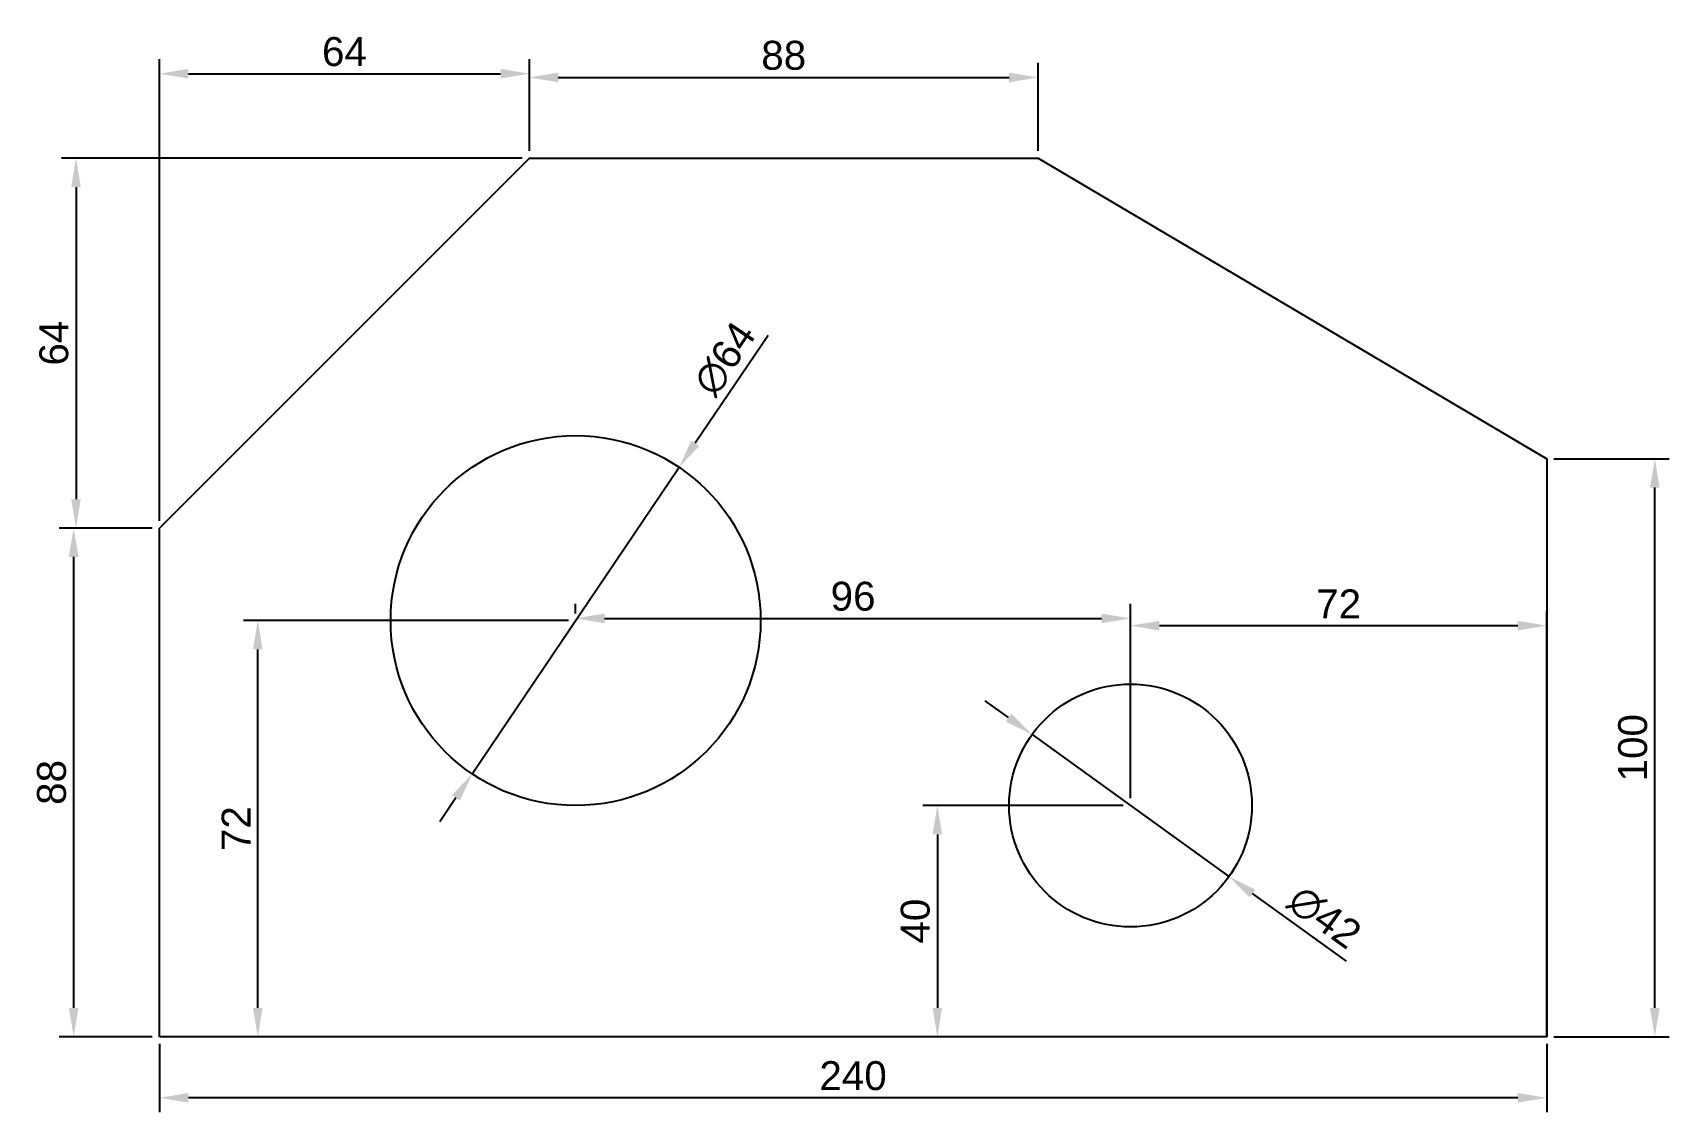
# Model space of a CAD drawing. Header units: millimetres. Extents: x 888 to 1171, y 35 to 222.
import ezdxf

# ---------------------------------------------------------------- set-up
doc = ezdxf.new("R2010")
doc.units = ezdxf.units.MM
doc.styles.get("Standard").update_dxf_attribs({"font": 'arial.ttf'})
doc.dimstyles.new('ISO-25', dxfattribs={"dimscale": 2, "dimtxt": 2.5, "dimasz": 2.5, "dimexe": 1.25, "dimexo": 0.625, "dimtad": 1, "dimtxsty": 'Standard', "dimcen": 2.5, "dimadec": 0, "dimazin": 0, "dimtfac": 1, "dimtmove": 0, "dimatfit": 3, "dimfxl": 1, "dimarcsym": 0})

# ---------------------------------------------------------------- blocks, each defined once
blk = doc.blocks.new('*D2')
at = {"color": 0, "lineweight": -2, "transparency": 16777216}
for p, q in [((908.81, 136.46), (892.71, 136.46)), ((895.21, 131.46), (895.21, 53.46)), ((908.81, 48.46), (892.71, 48.46))]:
    blk.add_line(p, q, dxfattribs=at)
at = {"color": 0, "transparency": 16777216}
for points in [[(894.38, 131.46), (896.05, 131.46), (895.21, 136.46)], [(894.38, 53.46), (896.05, 53.46), (895.21, 48.46)]]:
    blk.add_solid(points, dxfattribs=at)
at = {"layer": 'Defpoints', "color": 0, "transparency": 16777216}
for p in [(910.06, 136.46), (895.21, 48.46), (910.06, 48.46)]:
    blk.add_point(p, dxfattribs=at)
at = {"color": 0, "transparency": 16777216, "insert": (891.41, 92.46), "char_height": 5, "attachment_point": 5, "rotation": 90}
blk.add_mtext('88', dxfattribs=at)
blk = doc.blocks.new('*D3')
at = {"color": 0, "lineweight": -2, "transparency": 16777216}
for p, q in [((910.06, 137.71), (910.06, 217.57)), ((974.06, 201.71), (974.06, 217.57)), ((915.06, 215.07), (969.06, 215.07))]:
    blk.add_line(p, q, dxfattribs=at)
at = {"color": 0, "transparency": 16777216}
for points in [[(915.06, 215.91), (915.06, 214.24), (910.06, 215.07)], [(969.06, 215.91), (969.06, 214.24), (974.06, 215.07)]]:
    blk.add_solid(points, dxfattribs=at)
at = {"layer": 'Defpoints', "color": 0, "transparency": 16777216}
for p in [(974.06, 215.07), (974.06, 200.46), (910.06, 136.46)]:
    blk.add_point(p, dxfattribs=at)
at = {"color": 0, "transparency": 16777216, "insert": (942.06, 218.87), "char_height": 5, "attachment_point": 5}
blk.add_mtext('64', dxfattribs=at)
blk = doc.blocks.new('*D4')
at = {"color": 0, "lineweight": -2, "transparency": 16777216}
for p, q in [((972.81, 200.46), (893.12, 200.46)), ((895.62, 195.46), (895.62, 141.46)), ((908.81, 136.46), (893.12, 136.46))]:
    blk.add_line(p, q, dxfattribs=at)
at = {"color": 0, "transparency": 16777216}
for points in [[(894.78, 195.46), (896.45, 195.46), (895.62, 200.46)], [(894.78, 141.46), (896.45, 141.46), (895.62, 136.46)]]:
    blk.add_solid(points, dxfattribs=at)
at = {"layer": 'Defpoints', "color": 0, "transparency": 16777216}
for p in [(974.06, 200.46), (895.62, 136.46), (910.06, 136.46)]:
    blk.add_point(p, dxfattribs=at)
at = {"color": 0, "transparency": 16777216, "insert": (891.81, 168.46), "char_height": 5, "attachment_point": 5, "rotation": 90}
blk.add_mtext('64', dxfattribs=at)
blk = doc.blocks.new('*D5')
at = {"color": 0, "lineweight": -2, "transparency": 16777216}
for p, q in [((974.06, 201.71), (974.06, 216.92)), ((1062.06, 201.71), (1062.06, 216.92)), ((979.06, 214.42), (1057.06, 214.42))]:
    blk.add_line(p, q, dxfattribs=at)
at = {"color": 0, "transparency": 16777216}
for points in [[(979.06, 215.25), (979.06, 213.58), (974.06, 214.42)], [(1057.06, 215.25), (1057.06, 213.58), (1062.06, 214.42)]]:
    blk.add_solid(points, dxfattribs=at)
at = {"layer": 'Defpoints', "color": 0, "transparency": 16777216}
for p in [(1062.06, 214.42), (974.06, 200.46), (1062.06, 200.46)]:
    blk.add_point(p, dxfattribs=at)
at = {"color": 0, "transparency": 16777216, "insert": (1018.06, 218.22), "char_height": 5, "attachment_point": 5}
blk.add_mtext('88', dxfattribs=at)
blk = doc.blocks.new('*D6')
at = {"color": 0, "lineweight": -2, "transparency": 16777216}
for p, q in [((1015.36, 169.8), (1002.76, 151.13)), ((964.16, 93.94), (999.96, 146.98)), ((961.36, 89.79), (958.56, 85.65))]:
    blk.add_line(p, q, dxfattribs=at)
at = {"color": 0, "transparency": 16777216}
for points in [[(1002.07, 151.6), (1003.45, 150.66), (999.96, 146.98)], [(960.67, 90.26), (962.05, 89.32), (964.16, 93.94)]]:
    blk.add_solid(points, dxfattribs=at)
at = {"layer": 'Defpoints', "color": 0, "transparency": 16777216}
for p in [(999.96, 146.98), (964.16, 93.94)]:
    blk.add_point(p, dxfattribs=at)
at = {"color": 0, "transparency": 16777216, "insert": (1007.87, 165.76), "char_height": 5, "attachment_point": 5, "rotation": 55.9851}
blk.add_mtext('∅64', dxfattribs=at)
blk = doc.blocks.new('*D7')
at = {"color": 0, "lineweight": -2, "transparency": 16777216}
for p, q in [((1056.97, 103.67), (1052.92, 106.59)), ((1061.03, 100.74), (1095.09, 76.17)), ((1115.41, 61.52), (1099.15, 73.25))]:
    blk.add_line(p, q, dxfattribs=at)
at = {"color": 0, "transparency": 16777216}
for points in [[(1057.46, 104.35), (1056.48, 102.99), (1061.03, 100.74)], [(1099.63, 73.93), (1098.66, 72.57), (1095.09, 76.17)]]:
    blk.add_solid(points, dxfattribs=at)
at = {"layer": 'Defpoints', "color": 0, "transparency": 16777216}
for p in [(1061.03, 100.74), (1095.09, 76.17)]:
    blk.add_point(p, dxfattribs=at)
at = {"color": 0, "transparency": 16777216, "insert": (1111.61, 69.12), "char_height": 5, "attachment_point": 5, "rotation": 324.1972}
blk.add_mtext('∅42', dxfattribs=at)
blk = doc.blocks.new('*D8')
at = {"color": 0, "lineweight": -2, "transparency": 16777216}
for p, q in [((1076.81, 88.46), (1042.14, 88.46)), ((1044.64, 83.46), (1044.64, 53.46)), ((1076.81, 48.46), (1042.14, 48.46))]:
    blk.add_line(p, q, dxfattribs=at)
at = {"color": 0, "transparency": 16777216}
for points in [[(1043.81, 83.46), (1045.47, 83.46), (1044.64, 88.46)], [(1043.81, 53.46), (1045.47, 53.46), (1044.64, 48.46)]]:
    blk.add_solid(points, dxfattribs=at)
at = {"layer": 'Defpoints', "color": 0, "transparency": 16777216}
for p in [(1078.06, 88.46), (1044.64, 48.46), (1078.06, 48.46)]:
    blk.add_point(p, dxfattribs=at)
at = {"color": 0, "transparency": 16777216, "insert": (1040.84, 68.46), "char_height": 5, "attachment_point": 5, "rotation": 90}
blk.add_mtext('40', dxfattribs=at)
blk = doc.blocks.new('*D9')
at = {"color": 0, "lineweight": -2, "transparency": 16777216}
for p, q in [((1078.06, 89.71), (1078.06, 122.08)), ((1150.06, 89.71), (1150.06, 122.08)), ((1083.06, 119.58), (1145.06, 119.58))]:
    blk.add_line(p, q, dxfattribs=at)
at = {"color": 0, "transparency": 16777216}
for points in [[(1083.06, 120.42), (1083.06, 118.75), (1078.06, 119.58)], [(1145.06, 120.42), (1145.06, 118.75), (1150.06, 119.58)]]:
    blk.add_solid(points, dxfattribs=at)
at = {"layer": 'Defpoints', "color": 0, "transparency": 16777216}
for p in [(1150.06, 119.58), (1078.06, 88.46), (1150.06, 88.46)]:
    blk.add_point(p, dxfattribs=at)
at = {"color": 0, "transparency": 16777216, "insert": (1114.06, 123.34), "char_height": 5, "attachment_point": 5}
blk.add_mtext('72', dxfattribs=at)
blk = doc.blocks.new('*D10')
at = {"color": 0, "lineweight": -2, "transparency": 16777216}
for p, q in [((982.06, 121.71), (982.06, 123.33)), ((1078.06, 120.83), (1078.06, 123.33)), ((987.06, 120.83), (1073.06, 120.83))]:
    blk.add_line(p, q, dxfattribs=at)
at = {"color": 0, "transparency": 16777216}
for points in [[(987.06, 121.67), (987.06, 120), (982.06, 120.83)], [(1073.06, 121.67), (1073.06, 120), (1078.06, 120.83)]]:
    blk.add_solid(points, dxfattribs=at)
at = {"layer": 'Defpoints', "color": 0, "transparency": 16777216}
for p in [(982.06, 120.46), (1078.06, 120.83), (1078.06, 119.58)]:
    blk.add_point(p, dxfattribs=at)
at = {"color": 0, "transparency": 16777216, "insert": (1030.06, 124.64), "char_height": 5, "attachment_point": 5}
blk.add_mtext('96', dxfattribs=at)
blk = doc.blocks.new('*D11')
at = {"color": 0, "lineweight": -2, "transparency": 16777216}
for p, q in [((980.81, 120.46), (924.57, 120.46)), ((927.07, 53.46), (927.07, 115.46)), ((980.34, 48.46), (924.57, 48.46))]:
    blk.add_line(p, q, dxfattribs=at)
at = {"color": 0, "transparency": 16777216}
for points in [[(926.24, 115.46), (927.9, 115.46), (927.07, 120.46)], [(926.24, 53.46), (927.9, 53.46), (927.07, 48.46)]]:
    blk.add_solid(points, dxfattribs=at)
at = {"layer": 'Defpoints', "color": 0, "transparency": 16777216}
for p in [(927.07, 120.46), (982.06, 120.46), (981.59, 48.46)]:
    blk.add_point(p, dxfattribs=at)
at = {"color": 0, "transparency": 16777216, "insert": (923.31, 84.46), "char_height": 5, "attachment_point": 5, "rotation": 90}
blk.add_mtext('72', dxfattribs=at)
blk = doc.blocks.new('*D12')
at = {"color": 0, "lineweight": -2, "transparency": 16777216}
for p, q in [((1151.31, 148.46), (1171.27, 148.46)), ((1168.77, 53.46), (1168.77, 143.46)), ((1151.31, 48.46), (1171.27, 48.46))]:
    blk.add_line(p, q, dxfattribs=at)
at = {"color": 0, "transparency": 16777216}
for points in [[(1167.93, 143.46), (1169.6, 143.46), (1168.77, 148.46)], [(1167.93, 53.46), (1169.6, 53.46), (1168.77, 48.46)]]:
    blk.add_solid(points, dxfattribs=at)
at = {"layer": 'Defpoints', "color": 0, "transparency": 16777216}
for p in [(1150.06, 148.46), (1168.77, 148.46), (1150.06, 48.46)]:
    blk.add_point(p, dxfattribs=at)
at = {"color": 0, "transparency": 16777216, "insert": (1164.96, 98.46), "char_height": 5, "attachment_point": 5, "rotation": 90}
blk.add_mtext('100', dxfattribs=at)
blk = doc.blocks.new('*D13')
at = {"color": 0, "lineweight": -2, "transparency": 16777216}
for p, q in [((910.06, 47.21), (910.06, 35.4)), ((1150.06, 47.21), (1150.06, 35.4)), ((1145.06, 37.9), (915.06, 37.9))]:
    blk.add_line(p, q, dxfattribs=at)
at = {"color": 0, "transparency": 16777216}
for points in [[(915.06, 38.73), (915.06, 37.06), (910.06, 37.9)], [(1145.06, 38.73), (1145.06, 37.06), (1150.06, 37.9)]]:
    blk.add_solid(points, dxfattribs=at)
at = {"layer": 'Defpoints', "color": 0, "transparency": 16777216}
for p in [(910.06, 48.46), (1150.06, 48.46), (910.06, 37.9)]:
    blk.add_point(p, dxfattribs=at)
at = {"color": 0, "transparency": 16777216, "insert": (1030.06, 41.7), "char_height": 5, "attachment_point": 5}
blk.add_mtext('240', dxfattribs=at)

msp = doc.modelspace()

# ---------------------------------------------------------------- linework, layer by layer
for p, q in [((974.058, 200.46), (910.058, 136.46)), ((974.058, 200.46), (1062.058, 200.46)), ((1062.058, 200.46), (1150.058, 148.46)), ((1150.058, 148.46), (1150.058, 48.46)), ((910.058, 48.46), (910.058, 136.46)), ((1150.058, 48.46), (1150.058, 120.46)), ((1150.058, 48.46), (1150.058, 88.46)), ((1150.058, 48.46), (910.058, 48.46))]:
    msp.add_line(p, q)
for centre, radius in [((982.058, 120.46), 32), ((1078.058, 88.46), 21)]:
    msp.add_circle(centre, radius)

# ---------------------------------------------------------------- dimensions: what is measured, and where the dimension line sits
for base, p1, p2, picture, middle in [((974.058, 215.072), (910.058, 136.46), (974.058, 200.46), '*D3', (942.058, 218.875)), ((1062.058, 214.415), (974.058, 200.46), (1062.058, 200.46), '*D5', (1018.058, 218.218)), ((1078.058, 120.834), (982.058, 120.46), (1078.058, 119.584), '*D10', (1030.058, 124.637)), ((1150.058, 119.584), (1078.058, 88.46), (1150.058, 88.46), '*D9', (1114.058, 123.344)), ((910.058, 37.895), (1150.058, 48.46), (910.058, 48.46), '*D13', (1030.058, 41.698))]:
    dim = msp.add_linear_dim(base=base, p1=p1, p2=p2, dimstyle='ISO-25')
    dim.commit()
    dim.dimension.update_dxf_attribs({"geometry": picture, "text_midpoint": middle})
for base, p1, p2, picture, middle in [((895.616, 136.46), (974.058, 200.46), (910.058, 136.46), '*D4', (891.813, 168.46)), ((1168.768, 148.46), (1150.058, 48.46), (1150.058, 148.46), '*D12', (1164.965, 98.46)), ((895.215, 48.46), (910.058, 136.46), (910.058, 48.46), '*D2', (891.412, 92.46)), ((927.07, 120.46), (981.586, 48.46), (982.058, 120.46), '*D11', (923.31, 84.46)), ((1044.64, 48.46), (1078.058, 88.46), (1078.058, 48.46), '*D8', (1040.837, 68.46))]:
    dim = msp.add_linear_dim(base=base, p1=p1, p2=p2, angle=90, dimstyle='ISO-25')
    dim.commit()
    dim.dimension.update_dxf_attribs({"geometry": picture, "text_midpoint": middle})
dim = msp.add_diameter_dim_2p(p1=(964.157, 93.935), p2=(999.959, 146.984), dimstyle='ISO-25')
dim.commit()
dim.dimension.update_dxf_attribs({"geometry": '*D6', "text_midpoint": (1011.142, 163.554), "dimtype": 163})
dim = msp.add_diameter_dim_2p(p1=(1061.027, 100.745), p2=(1095.09, 76.175), dimstyle='ISO-25')
dim.commit()
dim.dimension.update_dxf_attribs({"geometry": '*D7', "text_midpoint": (1111.61, 69.12)})

doc.saveas('drawing.dxf')
